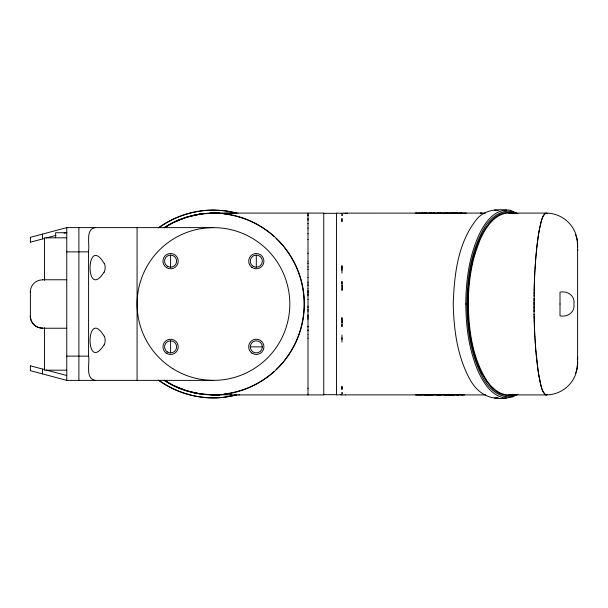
<?xml version="1.0" encoding="UTF-8"?>
<svg xmlns="http://www.w3.org/2000/svg" width="608" height="608" viewBox="0 0 608 608"><rect width="100%" height="100%" fill="white"/><g stroke="black" fill="none" stroke-linecap="round" stroke-linejoin="round"><path stroke-width="0.91" d="M95.084 227.628C85.424 229.353 89.733 243.496 88.586 250.39L88.586 356.128C89.999 363.272 84.976 378.374 95.084 380.372M307.998 214.396L307.998 213.309M307.998 338.04L307.998 394.691M307.998 334.666L307.998 330.425M307.998 326.306L307.998 319.2M307.998 317.102L307.998 314.906M307.998 311.843L307.998 306.098M308.005 299.463L307.998 306.265M307.998 295.024L307.998 291.232M307.998 290.913L307.998 288.754M307.998 277.446L307.998 282.066M307.998 269.222L307.998 277.636M307.998 261.25L307.998 253.042M307.998 239.461L307.998 253.49M307.998 233.715L307.998 227.924M307.998 223.812L307.998 219.997M307.998 214.236L307.998 215.407M577.6 364.352L577.6 361.866M577.6 359.632L577.6 356.949M577.6 247.038L577.304 241.452M502.535 397.48C490.177 394.144 483.033 381.915 478.032 371.047C468.829 349.6 465.834 325.979 465.812 302.792C466.1 279.84 469.262 256.447 478.754 235.364C484.128 224.071 492.708 210.611 506.616 210.049A111.56 44.445 -89.5 0 1 510.697 210.345M533.961 301.766L533.961 305.117M516.663 394.486C502.041 402.291 487.662 388.147 481.84 375.683C470.539 353.674 467.149 328.48 466.921 304C467.18 279.004 470.645 253.179 482.615 230.896C488.513 218.918 502.687 205.96 516.663 213.514M577.6 357.702L577.288 359.472M533.968 300.641L533.991 298.399M342.008 339.363L342.008 337.721M342.008 270.286L341.992 267.588M534.28 285.091L534.075 315.126M534.014 296.164L534.029 295.047M534.052 293.938L534.098 291.711M342.213 214.799C342.137 213.051 341.643 216.752 342.106 215.217M341.947 342.144L341.947 335.114M534.12 290.662L534.174 288.458M534.212 287.288L534.242 286.193M534.272 285.167L534.318 283.997M342.198 322.187L342.175 322.742M534.31 284.08L534.356 282.91M534.348 282.994L534.44 280.736M534.432 280.828L534.478 279.657M534.478 279.748L534.576 277.506M534.523 278.677L534.622 276.435M577.562 363.652L576.688 369.634M534.622 276.541L534.675 275.371M534.675 275.477L534.728 274.314M534.728 274.421L534.782 273.258M534.782 273.372L534.842 272.209M534.835 272.323L534.903 271.16M468.122 292.038L467.864 297.912A83.782 33.744 -90 0 0 467.772 304A83.836 33.767 -90 0 0 468.13 316.152M534.896 271.282L534.964 270.119M534.956 270.241L535.025 269.086M341.97 221.342L341.947 218.508L341.947 221.684M535.017 269.207L535.146 267.026M535.078 268.181L535.215 266.008M342.076 324.338L341.939 326.618L341.939 317.718M535.207 266.137L535.283 264.997M535.276 265.126L535.352 263.994M535.344 264.123L535.428 262.99M535.412 263.12L535.572 261.007M535.488 262.132L535.648 260.026M535.64 260.163L535.724 259.046M535.716 259.19L535.8 258.081M535.792 258.225L535.884 257.123M535.868 257.26L535.967 256.166M535.952 256.31L536.218 253.346M536.036 255.36L536.302 252.426M536.294 252.571L536.393 251.507M536.378 251.651L536.484 250.602M536.469 250.747L536.666 248.809M536.56 249.842L536.856 247.053M536.742 248.064L537.046 245.328M536.932 246.324L537.875 238.8M537.13 244.614L537.981 238.032M469.361 278.578L468.684 284.643A84.428 34.002 -90 0 0 468.13 291.848M537.966 238.154L538.088 237.264M538.072 237.386L538.316 235.775M538.186 236.634L538.422 235.045M538.407 235.159L538.886 232.218M538.521 234.437L539.243 230.219M538.984 231.648L539.6 228.319M539.342 229.672L541.12 221.753L543.005 216.349L544.95 213.514L546.926 213.324L547.489 213.765L546.083 213.081L508.6 213.081C499.016 213.15 491.424 220.598 486.43 228.099A98.131 39.763 90 0 0 479.94 240.076L475.251 253.027M539.706 227.795C541.242 222.9 541.234 215.863 546.083 213.081A31.517 31.517 0 0 1 577.6 244.598L577.577 244.667M471.8 264.115L470.554 270.568A86.268 34.74 -90 0 0 469.384 278.373M471.846 263.91L471.846 263.895A89.46 36.032 -90 0 1 473.807 255.816L475.76 249.303M576.422 370.584L576.08 371.625M475.821 249.098L475.828 249.082A93.997 37.856 -90 0 1 478.716 241.285L481.468 235.243M575.768 372.453L575.472 373.16M104.036 272.164C84.968 301.948 85.758 232.689 104.204 263.522M104.036 344.896C84.968 374.68 85.758 305.429 104.204 336.254M481.566 235.045L485.116 228.76L489.09 223.242A103.93 41.861 -90 0 1 491.241 220.818L493.453 218.69A106.18 42.765 90 0 1 495.771 216.828L498.134 215.293A107.89 43.449 90 0 1 500.566 214.069L503.029 213.188A109.121 43.951 -90 0 1 510.553 212.656L513.061 213.188A108.482 43.692 90 0 1 514.604 213.697M159.022 227.422C172.231 218.006 187.925 212.124 204.06 210.52A111.56 102.326 -88.8 0 1 213.446 210.056L225.583 210.839L236.466 212.914M518.008 394.212L512.362 397.009L506.616 397.951C490.291 400.634 477.546 393.589 469.771 379.156C457.307 356.227 453.834 329.749 453.234 304C454.222 274.831 457.748 243.215 476.459 219.556C483.755 210.353 495.672 208.901 506.616 210.049M165.019 227.529L172.231 222.961L186.413 217.193L199.941 214.092M158.68 227.863C180.72 212.032 209.722 206.036 236.064 213.028M434.956 213.233L438.748 213.324L434.591 213.226M439.516 394.866L440.352 394.706M439.918 394.729L439.098 394.676L440.716 394.714M437.859 213.309L438.094 213.195M174.732 221.738L182.643 218.462M514.604 394.303L513.137 394.79A109.121 43.951 -90 0 1 505.537 395.344L503.029 394.812A108.482 43.692 90 0 1 500.566 393.931L498.134 392.707A107.114 43.138 -90 0 1 495.771 391.172L493.179 389.059A105.009 42.294 90 0 1 491.249 387.182L486.202 380.897L481.688 373.19M30.468 237.31L66.766 227.628L213.446 227.628M30.468 242.159L44.316 238.465M46.117 237.986L55.989 235.349M64.076 233.198L66.766 232.476M513.281 394.303C506.16 396.332 498.56 393.178 493.415 388.208M191.52 215.764L199.675 214.13L213.195 213.081M236.466 395.086L222.832 397.48A111.56 102.326 -88.8 0 1 213.446 397.944C194.089 397.989 174.785 391.826 159.022 380.578M236.064 394.972C209.722 401.964 180.72 395.968 158.68 380.137M494.57 397.951L498.233 397.396M215.863 394.888L220.104 394.676L217.322 394.843M219.48 394.714L219.632 394.706A105.845 96.877 90 0 1 211.728 394.896L211.698 394.904M219.587 394.721L230.348 394.888M219.739 394.714L219.04 394.744M219.754 395.322L219.397 395.344A109.121 99.879 -90 0 1 215.832 395.496M219.298 394.744L218.318 394.797M215.741 394.888L219.002 394.744M218.059 394.797L218.591 394.782M217.907 394.805L218.454 394.79M209.152 213.188L210.535 213.127M217.542 394.828L217.238 394.843M217.444 394.835L217.056 394.843M439.766 213.317L444.349 213.203M437.897 394.714L439.067 394.676M216.015 394.881L217.178 394.843M341.939 213.188L343.991 213.142M439.66 213.317L439.067 213.324L439.987 213.309M220.636 213.286L223.022 213.226M216.395 394.873L216.197 394.881M438.718 394.676L437.122 394.714M440.344 213.294L441.431 213.264M436.757 394.721L437.585 394.706M436.825 394.729L430.768 394.835M437.205 394.714L434.918 394.774M212.458 213.089L211.219 213.112L211.774 213.096A105.845 96.885 90 0 1 219.663 213.302L216.38 213.127M441.4 213.264L443.984 213.21M215.247 394.904L214.92 394.904M211.227 213.112L212.192 213.089M224.223 213.195L224.823 213.188M225.431 213.172L216.942 213.15M444.083 213.21L444.722 213.195M433.762 394.79L433.033 394.805M225.074 213.18L228.57 213.134M444.463 213.203L445.831 213.18M432.653 394.812L431.52 394.828M225.781 213.172L227.878 213.142M446.325 213.172L445.626 213.18M446.409 213.172L447.275 213.157M446.014 213.172L446.713 213.165M214.73 394.911L214.358 394.911M430.388 394.843L431.049 394.835M447.579 213.157L448.924 213.142M447.184 213.157L447.739 213.157M429.871 394.85L428.86 394.858M429.62 394.85L430.654 394.843M228.479 213.134L230.622 213.112M448.75 213.142L449.662 213.134M428.093 394.866L429.088 394.858M229.262 213.127L229.946 213.119M450.992 213.119L449.54 213.134M426.945 394.881L427.515 394.873M427.333 394.873L428.306 394.866M230.341 213.112L231.298 213.104M230.979 213.112L231.975 213.104M453.819 213.104L451.09 213.119M450.726 213.127L451.121 213.119M425.41 394.888L426.33 394.881M426.178 394.881L427.12 394.873M231.61 213.104L232.651 213.096M232.248 213.104L233.525 213.096M345.42 213.134L346.233 213.134M453.5 213.104L455.901 213.096M452.306 213.112L452.709 213.112M424.338 394.896L420.774 394.911M424.255 394.896L425.532 394.888M233.312 213.096L234.171 213.096M233.981 213.096L235.456 213.089M455.757 213.096L456.927 213.096M454.298 213.104L454.7 213.096M235.296 213.089L236.748 213.089M236.603 213.089L238.047 213.081M347.594 213.127L481.202 213.089M459.116 213.089L460.841 213.089M457.102 213.089L459.268 213.089M456.699 213.096L457.315 213.089M416.906 394.911L419.125 394.911M419.034 394.911L421.139 394.904M237.895 213.089L323.76 213.081L323.76 394.911L239.354 394.919M461.153 213.081L466.397 213.081M323.76 213.324L336.49 213.324M460.735 213.089L461.548 213.081M66.766 232.72L55.617 232.72L55.617 237.812M66.766 237.812L44.46 237.812L44.46 280.364M66.766 251.872L88.586 251.872M42.522 279.756L66.766 279.756M465.812 304L466.921 304M467.772 304L468.327 304C468.715 329.802 472.218 356.934 486.02 379.286M42.522 328.244L66.766 328.244M250.245 346.856L262.367 346.856A6.065 6.065 0 0 0 253.278 341.612A6.065 6.065 0 0 0 253.278 352.108A6.065 6.065 0 0 0 262.367 346.856M66.766 356.128L88.586 356.128M66.766 370.188L44.46 370.188L44.46 327.636M30.468 370.69L66.766 380.372L213.446 380.372M323.76 394.676L336.49 394.676M462.354 394.919L464.52 394.919M508.6 394.919L546.083 394.919L547.208 394.486L545.938 394.911L544.814 394.364L542.458 390.359L540.223 382.63L538.293 372.111M415.56 394.919L417.103 394.911M485.686 394.911L345.321 394.866M419.748 213.089L421.694 213.096M416.7 213.089L419.93 213.089M481.027 213.089L485.594 213.089M415.302 213.081L416.799 213.089M480.328 213.089L481.65 213.089M457.839 394.911L458.614 394.911M458.31 394.911L462.566 394.919M237.895 394.911L239.484 394.919M235.95 394.911L238.047 394.919M508.6 213.081L513.281 213.697M421.542 213.096L422.742 213.096M213.841 213.081L214.746 213.089L214.214 213.089M457.064 394.911L454.305 394.896M456.707 394.904L457.908 394.911M234.642 394.911L236.109 394.911M234.817 394.911L231.298 394.896M424.407 213.104L424.794 213.112M423.138 213.096L425.562 213.112M422.666 213.096L423.244 213.104M453.104 394.888L453.591 394.896M453.507 394.896L454.366 394.896M425.532 213.112L429.484 213.142M451.121 394.881L451.668 394.881M451.516 394.881L452.436 394.888M452.306 394.888L453.203 394.896M231.618 394.896L229.946 394.881M426.33 213.119L426.717 213.119M449.935 394.873L450.893 394.881M450.726 394.873L451.28 394.881M212.572 394.911L211.166 394.888L212.42 394.911M448.362 394.858L448.978 394.858M448.75 394.858L449.365 394.866M449.145 394.866L450.125 394.873M429.757 213.15L430.266 213.157M428.997 213.142L429.871 213.15M447.838 394.85L446.796 394.835M447.579 394.843L448.218 394.85M447.967 394.85L448.598 394.858M430.882 213.165L431.437 213.172M430.51 213.157L431.049 213.165M430.13 213.157L430.654 213.157M446.409 394.828L447.078 394.835M431.634 213.172L432.987 213.195M431.262 213.172L431.824 213.172M445.938 394.82L445.238 394.812M446.014 394.828L446.698 394.835M432.752 213.188L433.375 213.203M215.118 213.096L215.475 213.104M444.463 394.797L445.185 394.812M444.851 394.805L445.565 394.812M433.489 213.203L434.15 213.21M433.116 213.195L433.762 213.21M215.126 213.096L216.045 213.119L215.308 213.104M442.92 394.767L444.433 394.797M444.076 394.79L444.813 394.805M434.226 213.218L434.918 213.233M433.861 213.21L434.538 213.218M211.713 394.904L195.715 393.171M442.16 394.752L443.308 394.774M441.773 394.744L442.563 394.759M441.454 394.736L440.633 394.714M441.393 394.736L441.826 394.744M215.863 213.112L216.6 213.134L215.954 213.119M440.253 394.706L441.089 394.721M221.859 394.744L221.13 394.729M217.269 213.157L215.673 213.112L218.059 213.203M216.516 213.134L219.427 213.264M217.626 213.18L220.134 213.332L219.298 213.271M218.188 213.21L218.705 213.226M218.462 213.218L218.994 213.241M494.57 210.049L498.233 210.604M199.941 393.908L186.413 390.807L172.231 385.039L165.019 380.471M439.478 213.127L439.888 213.256M194.697 392.966L191.588 392.251M510.69 210.52L518.008 213.788M30.468 365.841L44.316 369.535M46.117 370.014L66.766 375.524M182.643 389.538L180.264 388.641M179.14 388.2L178.585 387.965M178.03 387.737L177.597 387.554M177.475 387.501L176.981 387.288M176.738 387.174L174.732 386.262M575.472 234.848L575.768 235.554M576.08 236.375L576.422 237.424M342.106 392.783C341.795 391.301 341.97 395.002 342.213 393.194M576.665 238.268L577.235 241.034M538.984 376.352C540.793 382.394 540.368 391.157 546.083 394.919A31.517 31.517 0 0 0 577.6 363.402M538.886 375.782L538.186 371.366M538.202 371.488L537.966 369.846M538.088 370.736L536.203 354.51M537.875 369.2L536.119 353.575M469.414 329.863L470.402 336.536A87.484 35.234 -90 0 0 471.846 344.105L473.556 351.264A91.306 36.776 90 0 0 475.828 358.91L478.359 365.841A96.322 38.79 90 0 0 481.566 372.955M469.399 329.711L469.391 329.68A85.067 34.261 90 0 1 468.608 322.521L468.145 316.365M536.036 352.64L536.134 353.719M536.051 352.784L535.868 350.74M535.967 351.834L535.792 349.775M535.716 348.81L535.8 349.919M535.64 347.837L535.724 348.954M535.564 346.856L535.648 347.974M535.572 346.993L535.412 344.88M535.496 346.005L535.344 343.877M535.352 344.014L535.207 341.863M535.283 343.003L535.139 340.845M342.091 283.799L341.939 281.382L341.939 290.282M535.078 339.819L535.146 340.974M535.017 338.793L535.086 339.948M534.956 337.759L535.025 338.914M534.964 337.881L534.835 335.677M534.903 336.84L534.782 334.628M342.167 285.084L342.198 285.813M534.782 334.742L534.675 332.523M534.728 333.686L534.569 330.395M534.622 331.565L534.523 329.323M534.478 328.252L534.531 329.422M534.478 328.343L534.348 325.006M534.394 326.177L534.44 327.264M534.31 323.92L534.356 325.09M534.272 322.833L534.318 324.003M534.052 314.062L534.28 322.909M534.174 319.542L534.242 321.738M534.151 318.501L534.098 316.289M341.985 267.474L341.939 265.62L341.939 273.129M534.014 311.836L533.991 309.601M577.6 245.86L577.6 363.88M533.961 306.234L533.976 308.461M307.998 215.703L307.998 218.5M307.998 263.127L307.998 267.17M307.998 282.819L307.998 284.696M307.998 281.937L307.998 283.016M307.998 284.65L307.998 285.737M307.998 295.67L308.005 299.569M307.998 317.878L307.998 318.448M307.998 326.663L307.998 330.136M577.6 243.648L577.6 246.012M341.939 213.34L336.49 213.081L336.49 394.919L341.939 394.66M307.998 215.293L307.998 215.81M307.998 218.394L307.998 219.404M307.998 219.169L307.998 220.134M307.998 223.402L307.998 228.41M307.998 233.556L307.998 239.696M307.998 261.144L307.998 263.614M307.998 266.828L307.998 269.504M307.998 285.441L307.998 288.808M307.998 290.677L307.998 292.904M307.998 294.006L307.998 295.701M307.998 307.162L307.998 307.747M307.998 309.396L307.998 310.422M307.998 311.638L307.998 319.299M307.998 326.124L307.998 327.058M307.998 329.893L307.998 330.532M307.998 334.613L307.998 338.314M307.998 394.227L307.998 394.911M256.302 255.079L256.302 267.201M170.59 255.079L170.59 267.201M170.59 340.799L170.59 352.921M137.074 227.628L137.074 380.372M78.888 227.628L78.888 380.372M66.766 227.628L66.766 380.372M42.522 234.095L42.522 238.944M42.522 369.056L42.522 373.905M30.4 237.325L30.4 242.174M30.4 291.878L30.4 316.122M30.4 365.826L30.4 370.675M506.616 397.921A111.56 44.445 -89.5 0 1 502.535 397.655M493.4 388.322A102.79 41.686 -89.9 0 1 485.982 379.445M468.259 304A85.872 34.778 90 0 1 475.289 253.088M577.98 250.055A11.788 1.581 63 0 1 577.41 249.576M438.923 213.066A90.942 90.942 0 0 0 437.806 213.074A90.866 90.858 0 0 1 438.923 213.028M437.631 213.096A90.721 90.721 0 0 1 440.823 213.104M440.846 394.896A90.736 90.736 0 0 1 437.813 394.911A90.942 90.942 0 0 0 438.923 394.957A90.706 90.706 0 0 1 437.631 394.904M345.222 394.949A8.276 0.471 -0.4 0 1 341.012 394.896M342.281 285.806A24.601 23.34 -54.2 0 1 342.023 290.29M341.848 317.733A24.609 23.172 56.6 0 1 342.122 322.179M346.324 213.157A34.527 1.216 0 0 1 347.654 213.157M344.166 213.172A15.094 0.6 0.1 0 1 345.526 213.165M215.118 212.488A109.121 99.879 90 0 1 219.397 212.656M164.076 227.658A90.919 90.919 0 0 1 282.097 244.393A90.919 90.919 0 0 1 282.097 363.607A90.919 90.919 0 0 1 164.076 380.342M308.005 388.39A90.866 0.623 89.8 0 1 307.998 388.147M276.04 238.397A90.676 90.676 0 0 1 276.04 369.603M273.957 371.534A90.676 90.676 0 0 1 223.835 394.075M220.066 394.432A90.676 90.676 0 0 1 206.826 394.432M203.057 394.075A90.676 90.676 0 0 1 164.206 380.137M164.206 227.863A90.676 90.676 0 0 1 203.057 213.925M206.826 213.568A90.676 90.676 0 0 1 220.066 213.568M223.835 213.925A90.676 90.676 0 0 1 273.957 236.466M104.363 263.408A8.763 6.582 90 0 1 104.158 272.27M104.363 336.14A8.763 6.582 -90 0 1 104.158 345.002M30.256 291.87A12.342 11.932 90 0 1 42.522 279.9M560.014 304L560.014 315.871C567.667 317.391 575.107 312.216 573.967 304C575.13 295.784 567.659 290.548 560.014 292.129L560.014 304M342.03 388.071L341.947 389.492L341.939 386.262L342.03 388.094M214.236 394.911L213.818 394.919L214.206 394.911M172.87 368.699A76.372 76.372 0 0 0 289.765 306.789A76.372 76.372 0 0 0 177.703 236.512A76.372 76.372 0 0 0 172.87 368.699M167.367 266.274A6.065 6.065 0 0 0 176.647 261.364A6.065 6.065 0 0 0 167.747 255.786A6.065 6.065 0 0 0 167.367 266.274M167.367 351.994A6.065 6.065 0 0 0 176.647 347.077A6.065 6.065 0 0 0 167.747 341.506A6.065 6.065 0 0 0 167.367 351.994M253.088 266.274A6.065 6.065 0 0 0 262.36 261.364A6.065 6.065 0 0 0 253.468 255.786A6.065 6.065 0 0 0 253.088 266.274M166.767 267.756A7.638 7.638 0 0 0 178.228 261.144A7.638 7.638 0 0 0 166.767 254.524A7.638 7.638 0 0 0 166.767 267.756M166.189 353.104A7.638 7.638 0 0 0 178.197 347.548A7.638 7.638 0 0 0 167.382 339.925A7.638 7.638 0 0 0 166.189 353.104M251.91 353.104A7.638 7.638 0 0 0 263.91 347.548A7.638 7.638 0 0 0 253.095 339.925A7.638 7.638 0 0 0 251.91 353.104M251.91 267.383A7.638 7.638 0 0 0 263.91 261.828A7.638 7.638 0 0 0 253.095 254.212A7.638 7.638 0 0 0 251.91 267.383M30.256 316.13A12.342 11.932 -90 0 0 42.522 328.1A12.342 11.932 90 0 1 30.256 316.13"/></g></svg>
